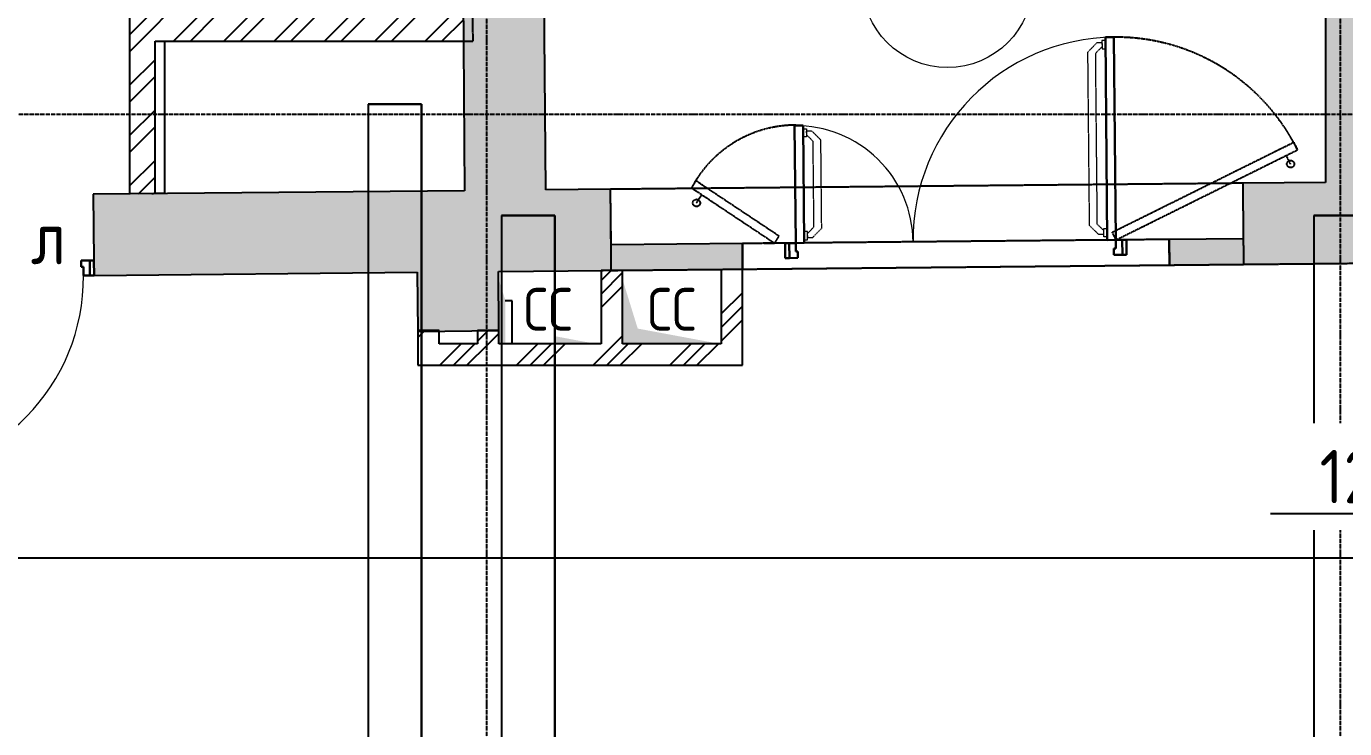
# Model space of a CAD drawing. Header units: millimetres. Extents: x -129048 to 476301, y -5853 to 215316.
# Drawn here: x 148393 to 154569, y 10528 to 13818 of the extents above; entities that cross this region are included whole.
import ezdxf
from ezdxf import colors
from ezdxf.entities.mleader import LeaderData, LeaderLine
from ezdxf.math import Vec2, Vec3

# ---------------------------------------------------------------- set-up
doc = ezdxf.new("R2010")
doc.units = ezdxf.units.MM
for name, pattern in [('ADSK_Линия сетки', [25, 20, -2.5, 0, -2.5]), ('ADSK_Сверху', [4.5, 3, -1.5]), ('ADSK_Снесено', [4.5, 3, -1.5]), ('ADSK_Штриховая_ш2 п1', [3, 2, -1])]:
    doc.linetypes.add(name, pattern=pattern)
for name, color, linetype, lineweight in [('GAZLAITER', 1, 'Continuous', 40), ('Аннотация', 7, 'Continuous', 9), ('Двери', 251, 'Continuous', 18), ('Каркас', 7, 'Continuous', 18), ('Марки дверей', 7, 'Continuous', 20), ('Марки помещений', 7, 'Continuous', 20), ('Узлы', 7, 'Continuous', 18)]:
    doc.layers.add(name, color=color, linetype=linetype, lineweight=lineweight)
doc.layers.add('Линии', color=7, linetype='Continuous', lineweight=9, true_color=0x00a600)
doc.layers.add('Стены внутренние', color=5, linetype='Continuous', lineweight=18, true_color=0x0000ff)
doc.styles.add('GOST Common_1', font='GOST Common_0.ttf', dxfattribs={"width": 0.9, "height": 200})
doc.styles.add('GOST Common_2', font='GOST Common_0.ttf', dxfattribs={"width": 0.9, "height": 250})
doc.styles.add('PIK', font='isocpeur.ttf', dxfattribs={"width": 0.9, "height": 250})
pattern_1 = [(45, (108139.4, 150), (-179.6051, 179.6051), []), (45, (108202.9, 150), (0, 359.2102), []), (45, (108075.9, 150), (0, 359.2102), [])]
pattern_2 = [(45, (108139.4, 150), (-117.8655, 117.8655), []), (45, (108217.98, 150), (-117.8655, 117.8655), [])]

# ---------------------------------------------------------------- blocks, each defined once
blk = doc.blocks.new('AC_Дверь_Однопольная - Д-19л 1030х2200h-1983133-02 План 2-го этажа маркировочный')
at = {"layer": 'Двери', "lineweight": 30}
for p, q in [((465, 1120), (425, 1120)), ((425, 1120), (425, 190)), ((465, 190), (465, 1120)), ((-495, 190), (-515, 190)), ((-515, 190), (-515, 120)), ((-465, 190), (-495, 190)), ((-495, 190), (-495, 120)), ((-495, 120), (-495, 190)), ((-465, 150), (-465, 190)), ((425, 190), (465, 190)), ((495, 190), (465, 190)), ((465, 190), (465, 150)), ((495, 120), (495, 190)), ((515, 190), (495, 190)), ((495, 190), (495, 120)), ((515, 120), (515, 190)), ((-455, 150), (-465, 150)), ((-455, 120), (-455, 150)), ((465, 150), (455, 150)), ((455, 150), (455, 120)), ((-515, 120), (-495, 120)), ((-495, 120), (-455, 120)), ((455, 120), (495, 120)), ((495, 120), (515, 120))]:
    blk.add_line(p, q, dxfattribs=at)
at = {"layer": 'Двери'}
blk.add_arc((465, 190), 930, 90, 180, dxfattribs=at)
blk = doc.blocks.new('AC_Дверь_Двупольная - Д-16л 1500х2200h 2-V222-02 План 2-го этажа маркировочный')
at = {"layer": 'Двери', "linetype": 'ADSK_Сверху', "lineweight": 9}
for p, q in [((710, 995), (694, 995)), ((694, 995), (694, 956.5)), ((670.3, 984.5), (627.5, 941.7)), ((627.5, 128.4), (627.5, 941.7)), ((694, 965.7), (663.9, 935.6)), ((663.9, 134.4), (663.9, 935.6)), ((694, 984.5), (670.3, 984.5)), ((694, 975.8), (694, 984.5)), ((694, 956.5), (710, 956.5)), ((-710, 595), (-694, 595)), ((-694, 556.5), (-710, 556.5)), ((-694, 595), (-694, 556.5)), ((-694, 575.8), (-694, 584.5)), ((-694, 584.5), (-670.3, 584.5)), ((-694, 565.7), (-663.9, 535.6)), ((-670.3, 584.5), (-627.5, 541.7)), ((-663.9, 134.4), (-663.9, 535.6)), ((-627.5, 128.4), (-627.5, 541.7)), ((-694, 104.3), (-663.9, 134.4)), ((-670.3, 85.6), (-627.5, 128.4)), ((670.3, 85.6), (627.5, 128.4)), ((694, 104.3), (663.9, 134.4)), ((-694, 113.5), (-710, 113.5)), ((-710, 75), (-694, 75)), ((-694, 75), (-694, 113.5)), ((-694, 94.3), (-694, 85.6)), ((-694, 85.6), (-670.3, 85.6)), ((694, 85.6), (670.3, 85.6)), ((694, 75), (694, 113.5)), ((694, 113.5), (710, 113.5)), ((710, 75), (694, 75))]:
    blk.add_line(p, q, dxfattribs=at)
at = {"layer": 'Двери', "lineweight": 30}
for p, q in [((750, 1010), (710, 1010)), ((710, 1010), (710, 60)), ((750, 60), (750, 1010)), ((-750, 610), (-710, 610)), ((-750, 60), (-750, 610)), ((-710, 610), (-710, 60)), ((-800, 60), (-780, 60)), ((-800, -10), (-800, 60)), ((-780, 60), (-750, 60)), ((-780, -10), (-780, 60)), ((-780, 60), (-780, -10)), ((-710, 60), (-750, 60)), ((-750, 60), (-750, 20)), ((-750, 20), (-740, 20)), ((-740, 20), (-740, -10)), ((710, 60), (750, 60)), ((750, 20), (740, 20)), ((740, 20), (740, -10)), ((780, 60), (750, 60)), ((750, 60), (750, 20)), ((780, -10), (780, 60)), ((800, 60), (780, 60)), ((780, 60), (780, -10)), ((800, -10), (800, 60)), ((-780, -10), (-800, -10)), ((-740, -10), (-780, -10)), ((740, -10), (780, -10)), ((780, -10), (800, -10))]:
    blk.add_line(p, q, dxfattribs=at)
at = {"layer": 'Двери'}
for centre, radius, start, end in [((750, 60), 950, 90, 180), ((-750, 60), 550, 360, 90)]:
    blk.add_arc(centre, radius, start, end, dxfattribs=at)
blk = doc.blocks.new('ADSK_Марка_Помещение_ОдноЗначение - Номер-247393-02 План 2-го этажа маркировочный')
at = {"layer": 'Марки помещений'}
blk.add_circle((0, 0), 4, dxfattribs=at)

msp = doc.modelspace()

# ---------------------------------------------------------------- hatches: boundary and pattern name
at = {"layer": 'Стены внутренние', "lineweight": 25, "true_color": 0x636466}
for points in [[(150445.968, 13048.1), (150825.952, 13051.743), (150769.749, 20574.059), (150389.738, 20574.059), (150434.517, 14580.767)], [(154479.252, 13086.767), (154859.252, 13090.41), (154859.252, 20545.02), (154681.434, 20545.841), (154681.434, 20574.059), (154479.252, 20574.059), (154479.252, 15128.809)], [(154095.453, 12703.07), (154861.073, 12710.41), (154857.43, 13090.392), (154091.81, 13083.052), (154095.296, 12719.422)], [(150227.076, 12389.156), (150607.056, 12393.029), (150604.237, 12669.6), (150224.255, 12665.957)]]:
    msp.add_hatch(color=251, dxfattribs=at).paths.add_polyline_path(points)
h = msp.add_hatch(dxfattribs=at)
h.set_pattern_fill('FP_2', color=251, style=0, pattern_type=2)
h.set_pattern_definition(pattern_2)
h.paths.add_polyline_path([(148875.968, 13033.048), (148995.968, 13034.199), (148995.968, 13868.1), (148875.968, 13868.1), (148875.968, 13048.1)])
h = msp.add_hatch(dxfattribs=at)
h.set_pattern_fill('FP_2', color=251, style=0, pattern_type=2)
h.set_pattern_definition(pattern_2)
h.paths.add_polyline_path([(150440.738, 13748.1), (150439.842, 13868.1), (148995.968, 13868.1), (148995.968, 13748.1), (150389.738, 13748.1)])
h = msp.add_hatch(color=251, dxfattribs=at)
h.paths.add_polyline_path([(147391.304, 12638.797), (147679.931, 12641.564), (147676.288, 13021.547), (147391.304, 13018.815), (147391.304, 12735.235)])
h.paths.add_polyline_path([(148709.883, 12651.438), (151133.259, 12674.671), (151129.616, 13054.654), (148706.241, 13031.421), (148709.744, 12665.957)])
h = msp.add_hatch(color=251, dxfattribs=at)
h.paths.add_polyline_path([(151133.259, 12674.671), (151748.458, 12680.569), (151747.307, 12800.564), (151132.108, 12794.666), (151133.21, 12679.701)])
h.paths.add_polyline_path([(153748.366, 12699.742), (154095.453, 12703.07), (154094.302, 12823.064), (153747.216, 12819.737), (153748.296, 12706.982)])
h = msp.add_hatch(dxfattribs=at)
h.set_pattern_fill('FP_1', color=251, style=0, pattern_type=2)
h.set_pattern_definition(pattern_1)
h.paths.add_polyline_path([(151186.126, 12330.564), (151186.362, 12331.446), (151186.362, 12674.701), (151086.362, 12674.222), (151086.362, 12330.564)])
h = msp.add_hatch(dxfattribs=at)
h.set_pattern_fill('FP_1', color=251, style=0, pattern_type=2)
h.set_pattern_definition(pattern_1)
h.paths.add_polyline_path([(151647.883, 12230.564), (151747.883, 12230.564), (151747.307, 12680.558), (151647.883, 12679.605), (151647.883, 12325.175)])
h = msp.add_hatch(dxfattribs=at)
h.set_pattern_fill('FP_1', color=251, style=0, pattern_type=2)
h.set_pattern_definition(pattern_1)
h.paths.add_polyline_path([(150227.036, 12230.564), (150327.036, 12230.564), (150327.036, 12390.175), (150227.076, 12389.156), (150227.036, 12330.564)])
h = msp.add_hatch(dxfattribs=at)
h.set_pattern_fill('FP_1', color=251, style=0, pattern_type=2)
h.set_pattern_definition(pattern_1)
h.paths.add_polyline_path([(150506.362, 12330.564), (150606.362, 12331.446), (150606.362, 12393.022), (150506.362, 12392.003), (150506.362, 12331.446)])
h = msp.add_hatch(dxfattribs=at)
h.set_pattern_fill('FP_1', color=251, style=0, pattern_type=2)
h.set_pattern_definition(pattern_1)
h.paths.add_polyline_path([(151596.68, 12230.564), (151647.883, 12230.564), (151647.883, 12330.564), (150327.036, 12330.564), (150327.036, 12230.564), (151436.323, 12230.564)])
at = {"layer": 'Узлы', "lineweight": 25, "true_color": 0x636466}
h = msp.add_hatch(color=251, dxfattribs=at)
h.paths.add_polyline_path([(150868.363, 12331.446), (151056.362, 12331.446), (150868.363, 12366.495)])
h.paths.add_polyline_path([(150636.362, 12331.446), (150636.362, 12536.102), (150606.362, 12631.269), (150607.056, 12331.446), (150608.828, 12331.446)])
msp.add_hatch(color=251, dxfattribs=at).paths.add_polyline_path([(151636.362, 12331.446), (151257.073, 12402.157), (151186.362, 12631.269), (151186.362, 12331.446), (151436.323, 12331.446)])

# ---------------------------------------------------------------- linework, layer by layer
at = {"linetype": 'ADSK_Линия сетки', "lineweight": 25}
for p, q in [((154549.31, -3863.552), (154549.31, 44684.787)), ((150549.31, -3863.552), (150549.31, 21818.801)), ((97053.175, 13406.788), (165281.118, 13406.788))]:
    msp.add_line(p, q, dxfattribs=at)
at = {"color": 251, "lineweight": 25, "true_color": 0x636466}
msp.add_lwpolyline([(108910.526, 11328.12), (154861.073, 11328.12), (154859.252, 21054.566), (154172.612, 21084.059)], dxfattribs=at)
at = {"layer": 'Каркас', "color": 251, "linetype": 'ADSK_Сверху', "lineweight": 25, "true_color": 0x636466}
for p, q in [((150244.693, 13454.002), (149994.693, 13454.002)), ((149994.693, 13454.002), (150244.693, 13454.002)), ((149994.693, 13454.002), (149994.693, 8999.431)), ((149994.693, 13454.002), (149994.693, 8999.431)), ((150244.693, 8999.431), (150244.693, 13454.002)), ((150244.693, 13454.002), (150244.693, 8999.431)), ((150868.363, 12931.46), (150618.363, 12931.46)), ((150618.363, 12931.46), (150868.363, 12931.46)), ((150618.363, 12931.46), (150618.363, 9131.217)), ((150618.363, 12931.46), (150618.363, 9131.217)), ((150868.363, 9131.217), (150868.363, 12931.46)), ((150868.363, 12931.46), (150868.363, 9131.217)), ((154674.31, 12931.46), (154424.31, 12931.46)), ((154424.31, 12931.46), (154674.31, 12931.46)), ((154424.31, 12931.46), (154424.31, 9131.217)), ((154424.31, 12931.46), (154424.31, 9131.217))]:
    msp.add_line(p, q, dxfattribs=at)
at = {"layer": 'Линии', "color": 251, "linetype": 'ADSK_Штриховая_ш2 п1', "lineweight": 25, "true_color": 0x636466}
for p, q in [((153479.497, 12853.158), (154330.609, 13275.189)), ((153497.267, 12817.322), (154348.378, 13239.352)), ((154330.609, 13275.189), (154348.378, 13239.352)), ((154316.048, 13173.093), (154296.057, 13213.409)), ((151508.651, 13060.474), (151530.802, 13093.781)), ((151897.34, 12801.984), (151508.651, 13060.474)), ((151919.491, 12835.291), (151530.802, 13093.781)), ((151532.361, 12990.664), (151557.28, 13028.135)), ((153479.497, 12853.158), (153497.267, 12817.322)), ((151847.343, 12801.504), (151897.34, 12801.984)), ((151897.34, 12801.984), (151919.491, 12835.291)), ((153497.267, 12817.322), (153547.265, 12817.802))]:
    msp.add_line(p, q, dxfattribs=at)
for centre in [(154316.048, 13173.093), (151532.361, 12990.664)]:
    msp.add_circle(centre, 17, dxfattribs=at)
for centre, radius, start, end in [((153497.267, 12817.322), 950, 26.3748748, 90.6123239), ((151997.304, 12802.96), 552.354, 90, 152.211354)]:
    msp.add_arc(centre, radius, start, end, dxfattribs=at)
at = {"layer": 'Стены внутренние', "color": 251, "lineweight": 25, "true_color": 0x636466}
for p, q in [((150389.738, 20574.059), (150445.968, 13048.1)), ((150825.952, 13051.743), (150769.749, 20574.059)), ((154479.252, 20574.059), (154479.252, 13086.767)), ((148875.968, 13868.1), (148875.968, 13033.048)), ((148995.968, 13034.199), (148995.968, 13748.1)), ((148995.968, 13748.1), (150440.738, 13748.1)), ((150445.968, 13048.1), (148706.241, 13031.421)), ((151129.616, 13054.654), (150825.952, 13051.743)), ((151132.108, 12794.666), (151129.616, 13054.654)), ((154479.252, 13086.767), (154091.81, 13083.052)), ((154091.81, 13083.052), (154094.302, 12823.064)), ((148706.241, 13031.421), (148709.212, 12721.435)), ((151747.307, 12800.564), (151132.108, 12794.666)), ((151748.458, 12680.569), (151747.307, 12800.564)), ((154094.302, 12823.064), (153747.216, 12819.737)), ((153747.216, 12819.737), (153748.366, 12699.742)), ((148709.883, 12651.438), (150224.255, 12665.957)), ((150224.255, 12665.957), (150227.076, 12389.156)), ((150604.237, 12669.6), (151748.458, 12680.569)), ((150607.056, 12393.029), (150604.237, 12669.6)), ((151086.362, 12674.701), (151086.362, 12330.564)), ((151186.362, 12674.701), (151086.362, 12674.701)), ((151186.362, 12330.564), (151186.362, 12674.701)), ((151647.883, 12679.605), (151647.883, 12330.564)), ((151747.883, 12230.564), (151747.883, 12680.564)), ((150227.036, 12393.08), (150227.036, 12230.564)), ((150327.036, 12393.08), (150227.036, 12393.08)), ((150227.076, 12389.156), (150607.056, 12393.029)), ((150327.036, 12330.564), (150327.036, 12393.08)), ((150506.362, 12393.08), (150506.362, 12330.564)), ((150606.362, 12393.08), (150506.362, 12393.08)), ((150606.362, 12330.564), (150606.362, 12393.08)), ((150506.362, 12330.564), (150327.036, 12330.564)), ((151086.362, 12330.564), (150606.362, 12330.564)), ((151647.883, 12330.564), (151186.362, 12330.564)), ((150227.036, 12230.564), (151747.883, 12230.564))]:
    msp.add_line(p, q, dxfattribs=at)
at = {"layer": 'Стены внутренние', "color": 251, "linetype": 'ADSK_Сверху', "lineweight": 25, "true_color": 0x636466}
for p, q in [((150482.839, 13868.1), (150484.087, 13748.1)), ((149041.366, 13034.634), (149041.366, 13748.1)), ((149041.366, 13748.1), (150484.087, 13748.1)), ((149041.366, 13034.634), (148978.806, 13034.034)), ((154091.81, 13083.052), (151129.616, 13054.654)), ((151133.259, 12674.671), (151129.616, 13054.654)), ((154091.81, 13083.052), (154095.453, 12703.07)), ((151133.259, 12674.671), (154095.453, 12703.07)), ((150636.362, 12533.632), (150669.473, 12533.632)), ((150669.473, 12331.446), (150669.473, 12533.632))]:
    msp.add_line(p, q, dxfattribs=at)
at = {"layer": 'Стены внутренние', "color": 251, "linetype": 'ADSK_Снесено', "lineweight": 25, "true_color": 0x636466}
for p, q in [((151947.298, 12802.481), (151747.307, 12800.564)), ((151747.307, 12800.564), (151748.458, 12680.569)), ((153457.229, 12816.957), (152037.294, 12803.344)), ((153747.216, 12819.737), (153547.225, 12817.819)), ((153748.366, 12699.742), (153747.216, 12819.737)), ((151748.458, 12680.569), (155257.605, 12714.211))]:
    msp.add_line(p, q, dxfattribs=at)

# ---------------------------------------------------------------- block references
at = {"layer": 'Двери', "color": 251, "linetype": 'ADSK_Сверху', "lineweight": 25, "true_color": 0x636466, "rotation": 0.5492755352822799}
msp.add_blockref('AC_Дверь_Двупольная - Д-16л 1500х2200h 2-V222-02 План 2-го этажа маркировочный', (152747.837, 12750.153), dxfattribs=at)
at = {"layer": 'Двери', "color": 251, "lineweight": 25, "true_color": 0x636466, "rotation": 180.5492755352822}
msp.add_blockref('AC_Дверь_Однопольная - Д-19л 1030х2200h-1983133-02 План 2-го этажа маркировочный', (148193.086, 12836.493), dxfattribs=at)
at = {"layer": 'Марки помещений', "color": 251, "lineweight": 25, "true_color": 0x636466, "xscale": 99.99999999999993, "yscale": 99.99999999999993, "zscale": 99.99999999999993}
msp.add_blockref('ADSK_Марка_Помещение_ОдноЗначение - Номер-247393-02 План 2-го этажа маркировочный', (152708.612, 14025.091), dxfattribs=at)

# ---------------------------------------------------------------- texts
at = {"layer": 'Аннотация', "color": 251, "lineweight": 25, "true_color": 0x636466, "char_height": 200, "width": 317.46825, "attachment_point": 1, "style": 'GOST Common_2'}
for insert in [(150722.704, 12592.541), (151302.704, 12592.541)]:
    msp.add_mtext('СС', dxfattribs=dict(at, insert=insert))
at = {"layer": 'Марки дверей', "color": 251, "lineweight": 25, "true_color": 0x636466, "insert": (148414.091, 12953.506), "char_height": 250, "width": 194.81006, "attachment_point": 1, "style": 'GOST Common_1'}
msp.add_mtext('\\fGOST Common|b0|i0|c204|p34|;\\W.9;л', dxfattribs=at)

# ---------------------------------------------------------------- next in the draw order: leaders
at = {"layer": 'GAZLAITER', "color": 18, "lineweight": 25, "ltscale": 10, "true_color": 0x000000}
ml = msp.add_multileader_mtext('Standard', dxfattribs=at)
ml.set_content('12,7х1,14 мм', color=(0, 0, 0), style='PIK')
ml.set_leader_properties()
ml.build(insert=Vec2(0, 0))
ml.multileader.update_dxf_attribs({"text_left_attachment_type": 6, "text_right_attachment_type": 6, "dogleg_length": 0.36, "arrow_head_size": 0.18})
ctx = ml.context
ctx.base_point, ctx.char_height, ctx.arrow_head_size, ctx.landing_gap_size, ctx.plane_origin = Vec3(154491.556, 11533.622), 250, 0.18, 0.09, Vec3(156126.433, 10350.937)
ctx.left_attachment, ctx.right_attachment, ctx.text_align_type = 6, 6, 2
notes = []
notes.append((ctx, [(0, (1, 1, 0), (156089.596, 11533.622), (-1, 0), 0.36, [(0, [(157304.373, 12673.383)], 0, [])])]))
ctx.mtext.insert, ctx.mtext.alignment, ctx.mtext.flow_direction = Vec3(156089.146, 11833.622), 3, 5
ctx.mtext.has_bg_fill, ctx.mtext.bg_color, ctx.mtext.bg_scale_factor, ctx.mtext.bg_transparency, ctx.mtext.use_window_bg_color = 1, -1027028792, 1.5, 0, 1
for ctx, leaders in notes:
    for number, flags, end, landing, length, lines in leaders:
        leader = LeaderData()
        leader.index, (leader.has_last_leader_line, leader.has_dogleg_vector, leader.attachment_direction) = number, flags
        leader.last_leader_point, leader.dogleg_vector, leader.dogleg_length = Vec3(end), Vec3(landing), length
        for number, points, colour, breaks in lines:
            line = LeaderLine()
            line.index, line.vertices, line.color, line.breaks = number, Vec3.list(points), colors.encode_raw_color(colour), breaks
            leader.lines.append(line)
        ctx.leaders.append(leader)

doc.saveas('drawing.dxf')
